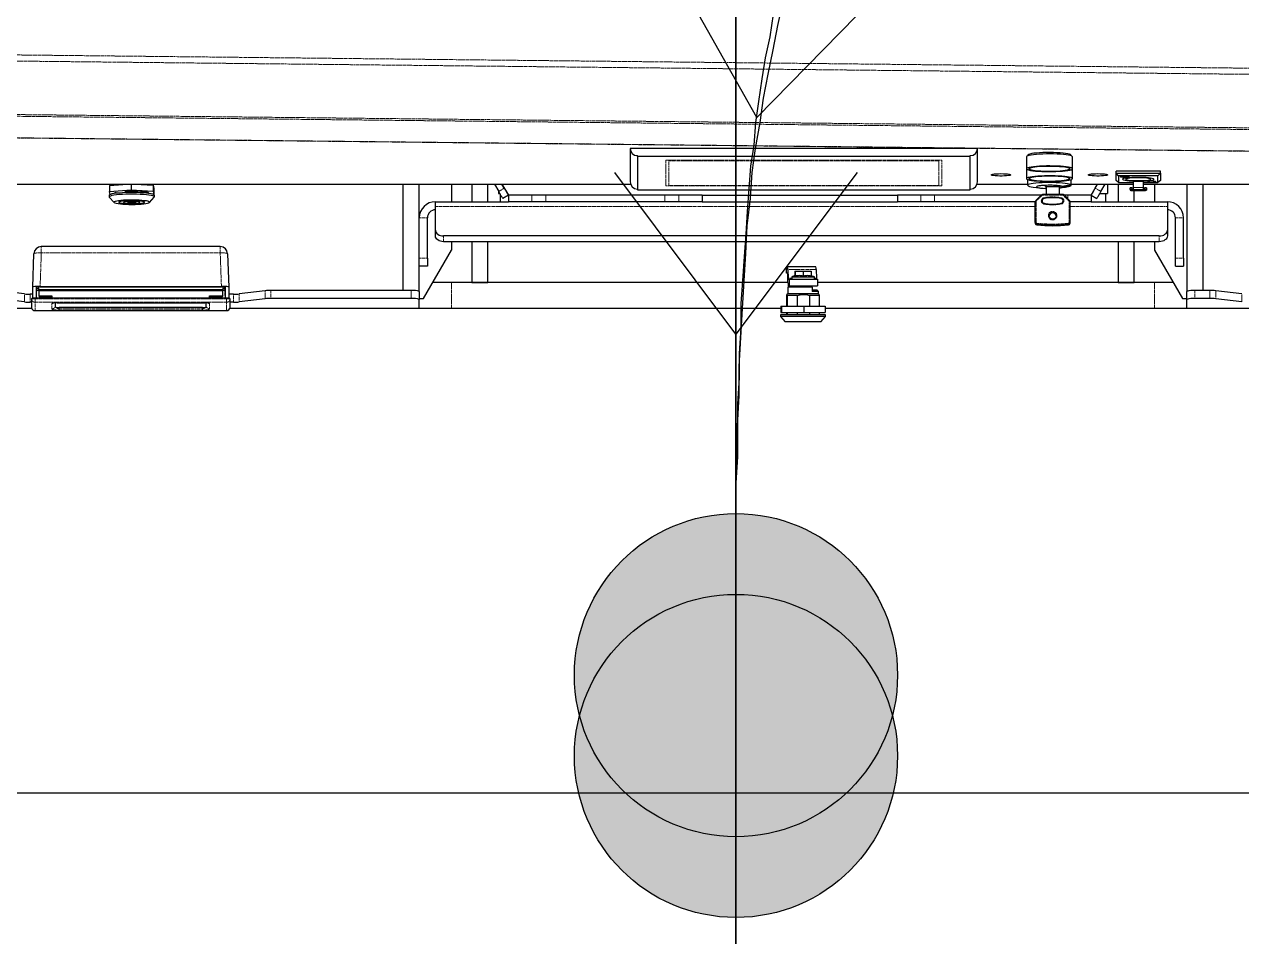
# Model space of a CAD drawing. Header units: millimetres. Extents: x -18594 to 273470, y -238787 to 48452.
# Drawn here: x 178907 to 179660, y -32783 to -32218 of the extents above; entities that cross this region are included whole.
import ezdxf

# ---------------------------------------------------------------- set-up
doc = ezdxf.new("R2010")
doc.units = ezdxf.units.MM
doc.linetypes.add('Xref AGV layout$0$PHANTOM', pattern=[2.5, 1.25, -0.25, 0.25, -0.25, 0.25, -0.25])
doc.layers.add('AM_BOR', color=4, linetype='Continuous', lineweight=25)
for name, color, linetype, true_color in [('Xref AGV layout$0$Ndc8_F_Moderate', 5, 'Continuous', 0x0000ff), ('Xref AGV layout$0$Ndc8_F_TurnRightModerate', 5, 'Continuous', 0x0000ff), ('Xref AGV layout$0$Ndc8_InAdjust_Lane', 1, 'Continuous', 0xff0000), ('Xref AGV layout$0$Ndc8_InFix_HOP', 1, 'Continuous', 0xff0000), ('Xref AGV layout$0$Ndc8_OutFix_HOP', 5, 'Continuous', 0x0000ff), ('Xref AGV layout$0$Ndc8_Point', 7, 'Continuous', 0x000080), ('Xref AGV layout$0$Ndc8_R_Moderate', 1, 'Continuous', 0xff0000), ('Xref AGV layout$0$Ndc8_R_TurnLeftModerate', 1, 'Continuous', 0xff0000)]:
    doc.layers.add(name, color=color, linetype=linetype, true_color=true_color)

# ---------------------------------------------------------------- blocks, each defined once
blk = doc.blocks.new('Xref AGV layout$0$A$C6D3E55E3')
at = {"color": 8, "linetype": 'Xref AGV layout$0$PHANTOM', "lineweight": 18}
for p, q in [((2147.25, 703.78), (3144.55, 693.07)), ((3144.86, 689.27), (2147.25, 699.98)), ((2147.25, 666.88), (3149.97, 656.11)), ((3150.22, 655.04), (2147.25, 665.82)), ((2147.25, 652.5), (3156.35, 641.66)), ((3156.42, 641.55), (2147.25, 652.39)), ((2655.75, 637.43), (2826.75, 637.43)), ((2655.75, 621.58), (2655.75, 637.43)), ((2657.75, 637.18), (2824.75, 637.18)), ((2657.75, 621.83), (2657.75, 637.18)), ((2824.75, 637.18), (2824.75, 621.83)), ((2826.75, 637.43), (2826.75, 621.58)), ((2555.86, 620.16), (2552.4, 618.16)), ((2826.75, 621.58), (2655.75, 621.58)), ((2824.75, 621.83), (2657.75, 621.83)), ((2921.63, 620.16), (2925.1, 618.16)), ((2944.25, 620.43), (2944.25, 619.43)), ((2945, 620.55), (2951.5, 620.55)), ((2945, 619.43), (2951.5, 619.43)), ((2952.25, 619.43), (2952.25, 620.43)), ((2572.8, 615.82), (2572.8, 611.82)), ((2581.46, 615.82), (2581.46, 611.82)), ((2655.27, 615.82), (2655.27, 611.82)), ((2663.93, 615.82), (2663.93, 611.82)), ((2813.56, 615.82), (2813.56, 611.82)), ((2822.22, 615.82), (2822.22, 611.82)), ((2884.98, 611.91), (2884.98, 598.91)), ((2888.54, 615.66), (2885.13, 612.27)), ((2901.57, 615.81), (2888.9, 615.8)), ((2889.94, 613.73), (2889.94, 613.64)), ((2900.53, 613.74), (2900.54, 613.65)), ((2905.34, 612.28), (2901.92, 615.67)), ((2904.7, 615.82), (2904.7, 613.56)), ((2905.48, 598.93), (2905.48, 611.93)), ((2905.99, 611.87), (2905.99, 598.87)), ((2906.01, 611.45), (2905.99, 611.87)), ((2884.49, 608.89), (2513.25, 608.89)), ((2966.25, 608.89), (2906.01, 608.89)), ((2508.25, 601.82), (2503.25, 601.82)), ((2885.39, 597.86), (2885.41, 597.43)), ((2905.11, 597.45), (2905.08, 597.88)), ((2905.99, 598.87), (2906.01, 598.44)), ((2971.25, 601.82), (2976.25, 601.82)), ((2518.25, 590.61), (2518.25, 587.07)), ((2961.25, 587.07), (2961.25, 590.61)), ((2269.28, 584.03), (2269.28, 580.15)), ((2380.02, 580.15), (2380.02, 584.03)), ((2269.28, 580.15), (2268.55, 559.43)), ((2269.28, 580.15), (2380.02, 580.15)), ((2380.75, 559.43), (2380.02, 580.15)), ((2508.25, 576.82), (2503.25, 576.82)), ((2971.25, 576.82), (2976.25, 576.82)), ((2748.84, 569.76), (2731.35, 569.76)), ((2523.25, 545.82), (2523.25, 561.82)), ((2733.75, 564.41), (2731.52, 564.41)), ((2749.01, 564.41), (2747.75, 564.41)), ((2958.25, 545.82), (2958.25, 561.82)), ((2258.78, 549.78), (2258.78, 554.74)), ((2262.32, 554.56), (2262.32, 549.6)), ((2263.17, 551.55), (2263.17, 551.51)), ((2263.17, 546.38), (2263.17, 551.51)), ((2265.45, 552.1), (2265.45, 551.79)), ((2265.45, 551.79), (2265.45, 549.57)), ((2265.45, 551.79), (2383.85, 551.79)), ((2266.41, 556.78), (2266.25, 552.15)), ((2268.56, 552.23), (2268.56, 552.1)), ((2380.74, 552.23), (2380.74, 552.1)), ((2382.88, 556.78), (2383.05, 552.15)), ((2383.85, 552.1), (2383.85, 551.79)), ((2383.85, 551.79), (2383.85, 549.57)), ((2386.12, 551.51), (2386.13, 551.55)), ((2386.12, 551.51), (2386.12, 546.38)), ((2388.18, 549.6), (2388.18, 554.56)), ((2391.71, 554.74), (2391.71, 549.78)), ((2407.78, 551.74), (2407.78, 556.7)), ((2411.32, 556.88), (2411.32, 551.92)), ((2498.25, 551.92), (2498.25, 556.88)), ((2983.25, 556.88), (2983.25, 551.92)), ((2992.63, 551.92), (2992.63, 556.88)), ((2996.17, 556.7), (2996.17, 551.74)), ((3012.24, 549.78), (3012.24, 554.74)), ((2263.3, 545.9), (2157.25, 545.9)), ((2265.45, 549.57), (2383.85, 549.57)), ((2265.45, 544.44), (2265.45, 549.57)), ((2383.85, 544.44), (2265.45, 544.44)), ((2265.45, 544.42), (2265.45, 544.44)), ((2275.81, 545.48), (2275.81, 548.82)), ((2279.59, 549.29), (2369.73, 549.29)), ((2279.59, 549.29), (2279.59, 549.27)), ((2280.32, 546.27), (2280.3, 545.57)), ((2280.3, 544.71), (2280.3, 545.57)), ((2368.99, 545.57), (2280.3, 545.57)), ((2368.99, 544.71), (2280.3, 544.71)), ((2368.97, 546.27), (2368.99, 545.57)), ((2368.99, 544.71), (2368.99, 545.57)), ((2369.73, 549.27), (2369.73, 549.29)), ((2373.48, 548.83), (2373.48, 545.48)), ((2383.85, 549.57), (2383.85, 544.44)), ((2383.85, 544.42), (2383.85, 544.44)), ((2503.25, 545.9), (2386, 545.9)), ((3017.95, 545.9), (2978.25, 545.9))]:
    blk.add_line(p, q, dxfattribs=at)
at = {"color": 7, "linetype": 'Continuous', "lineweight": 25}
for p, q in [((2848.75, 644.83), (2633.75, 644.83)), ((2633.75, 644.83), (2633.75, 624.11)), ((2848.75, 624.11), (2848.75, 644.83)), ((2879.9, 640.62), (2879.9, 640.24)), ((2906.6, 640.24), (2906.6, 640.62)), ((2638.25, 639.86), (2638.25, 640.36)), ((2844.25, 639.86), (2638.25, 639.86)), ((2638.25, 639.86), (2638.25, 619.15)), ((2844.25, 639.86), (2844.25, 640.36)), ((2844.25, 619.15), (2844.25, 639.86)), ((2879, 639.63), (2879, 632.19)), ((2907.5, 632.19), (2907.5, 639.63)), ((2879, 632.19), (2879, 626.09)), ((2879.75, 625.54), (2879.75, 621.98)), ((2880.9, 632.57), (2880.9, 632.19)), ((2880.9, 626.48), (2880.9, 626.09)), ((2905.6, 632.19), (2905.6, 632.57)), ((2905.6, 626.09), (2905.6, 626.48)), ((2906.67, 622.16), (2906.67, 625.51)), ((2906.75, 621.98), (2906.75, 625.54)), ((2907.5, 626.09), (2907.5, 632.19)), ((2961.9, 630.69), (2934.6, 630.69)), ((2934.6, 629.45), (2934.6, 630.69)), ((2936.1, 627.78), (2934.6, 629.45)), ((2934.6, 629.45), (2961.9, 629.45)), ((2934.6, 624.94), (2934.6, 629.45)), ((2960.4, 627.78), (2936.1, 627.78)), ((2936.1, 627.78), (2936.1, 623.63)), ((2940.5, 626.43), (2940.5, 625.71)), ((2956, 625.71), (2956, 626.43)), ((2961.9, 629.45), (2960.4, 627.78)), ((2960.4, 623.63), (2960.4, 627.78)), ((2961.9, 629.45), (2961.9, 630.69)), ((2961.9, 629.45), (2961.9, 624.94)), ((2149.25, 622.71), (2633.98, 622.71)), ((2311.57, 621.88), (2322.69, 622.71)), ((2311.57, 621.88), (2311.57, 618.16)), ((2311.57, 618.16), (2324.89, 619.15)), ((2311.92, 616.29), (2311.57, 618.16)), ((2315.17, 622.71), (2315.17, 622.15)), ((2321.36, 622.61), (2321.36, 622.71)), ((2321.36, 617.4), (2321.36, 618.46)), ((2324.89, 622.71), (2324.89, 619.15)), ((2324.89, 619.15), (2338.57, 618.24)), ((2327.35, 622.71), (2338.57, 621.96)), ((2328.68, 622.71), (2328.68, 622.62)), ((2328.68, 618.48), (2328.68, 617.42)), ((2335.16, 622.19), (2335.16, 622.71)), ((2335.33, 622.71), (2335.33, 622.18)), ((2338.57, 621.96), (2338.57, 618.24)), ((2338.57, 621.96), (2338.92, 620.06)), ((2338.57, 618.24), (2338.92, 616.34)), ((2338.92, 620.06), (2338.92, 616.34)), ((2493.25, 556.88), (2493.25, 622.71)), ((2503.25, 556.27), (2503.25, 622.71)), ((2523.25, 622.71), (2523.25, 611.82)), ((2535.75, 622.71), (2535.75, 611.82)), ((2545.75, 611.82), (2545.75, 622.71)), ((2549.77, 622.71), (2552.4, 618.16)), ((2552.25, 618.42), (2552.25, 616.82)), ((2555.86, 620.16), (2554.39, 622.71)), ((2554.39, 622.71), (2558.37, 615.82)), ((2638.25, 619.15), (2844.25, 619.15)), ((2848.52, 622.71), (2879.75, 622.71)), ((2883.29, 620.87), (2887.35, 620.33)), ((2890.74, 621.14), (2899.74, 621.15)), ((2890.76, 620.84), (2890.74, 621.14)), ((2890.76, 621.14), (2890.76, 620.84)), ((2891.24, 620.84), (2890.76, 620.84)), ((2891.24, 621.14), (2891.24, 616.24)), ((2899.24, 621.15), (2899.24, 616.25)), ((2899.26, 621.15), (2899.26, 616.25)), ((2899.26, 620.35), (2903.2, 620.87)), ((2899.76, 620.84), (2899.26, 620.84)), ((2899.74, 621.15), (2899.76, 620.84)), ((2906.67, 622.16), (2901.12, 621.17)), ((2906.67, 622.16), (2901.12, 621.17)), ((2901.14, 620.83), (2906.69, 621.83)), ((2906.75, 622.71), (2945, 622.71)), ((2919.13, 615.82), (2923.1, 622.71)), ((2921.63, 620.16), (2923.11, 622.71)), ((2925.1, 618.16), (2927.73, 622.71)), ((2929.25, 622.71), (2929.25, 616.82)), ((2936.1, 623.63), (2934.6, 624.94)), ((2935.75, 622.71), (2935.75, 611.82)), ((2936.1, 623.63), (2945, 623.63)), ((2943.25, 619.31), (2943.25, 620.3)), ((2943.25, 619.31), (2943.25, 618.88)), ((2944.25, 620.43), (2945, 620.43)), ((2944.25, 619.43), (2945, 619.43)), ((2944.25, 618.76), (2952.25, 618.76)), ((2944.75, 624.86), (2951.75, 624.86)), ((2945, 624.52), (2951.5, 624.52)), ((2945, 624.52), (2945, 620.55)), ((2945, 620.55), (2945, 619.43)), ((2945.75, 611.82), (2945.75, 618.76)), ((2951.5, 620.55), (2951.5, 624.52)), ((2951.5, 623.63), (2960.4, 623.63)), ((2951.5, 622.71), (3171.19, 622.71)), ((2951.5, 619.43), (2951.5, 620.55)), ((2951.5, 620.43), (2952.25, 620.43)), ((2952.25, 619.43), (2951.5, 619.43)), ((2953.25, 620.3), (2953.25, 619.31)), ((2953.25, 619.31), (2953.25, 618.88)), ((2958.25, 622.71), (2958.25, 611.82)), ((2961.9, 624.94), (2960.4, 623.63)), ((2978.25, 622.71), (2978.25, 556.27)), ((2988.25, 622.71), (2988.25, 556.88)), ((2311.25, 615.76), (2311.25, 614.77)), ((2311.34, 614.58), (2314.32, 611.34)), ((2315.17, 617.67), (2315.17, 616.95)), ((2317.35, 611.65), (2317.35, 611.49)), ((2322.75, 612.04), (2322.75, 611.49)), ((2323.57, 612.45), (2323.57, 612.43)), ((2323.57, 612.43), (2323.64, 612.09)), ((2323.64, 612.45), (2323.64, 612.09)), ((2323.86, 610.89), (2323.86, 611.24)), ((2323.86, 610.89), (2323.92, 610.54)), ((2323.92, 610.54), (2323.92, 611.23)), ((2326.57, 612.44), (2326.57, 612.45)), ((2326.64, 612.1), (2326.57, 612.44)), ((2326.86, 611.26), (2326.86, 610.9)), ((2326.92, 610.55), (2326.86, 610.9)), ((2327.75, 611.49), (2327.75, 612.04)), ((2333.15, 611.49), (2333.15, 611.65)), ((2335.16, 616.97), (2335.16, 617.72)), ((2336.18, 611.34), (2339.16, 614.58)), ((2338.92, 616.34), (2338.51, 616.31)), ((2339.25, 614.77), (2339.25, 615.76)), ((2513.25, 608.89), (2513.25, 611.82)), ((2513.25, 611.82), (2558.37, 611.82)), ((2552.25, 616.82), (2553.17, 616.82)), ((2553.25, 616.69), (2553.25, 611.82)), ((2558.36, 615.83), (2554.9, 613.83)), ((2557.79, 616.82), (2557.79, 616.82)), ((2558.37, 615.82), (2558.37, 611.82)), ((2572.8, 615.82), (2558.37, 615.82)), ((2572.8, 611.82), (2558.37, 611.82)), ((2581.46, 615.82), (2572.8, 615.82)), ((2581.46, 611.82), (2572.8, 611.82)), ((2655.27, 615.82), (2581.46, 615.82)), ((2655.27, 611.82), (2581.46, 611.82)), ((2663.93, 615.82), (2655.27, 615.82)), ((2663.93, 611.82), (2655.27, 611.82)), ((2678.37, 615.82), (2663.93, 615.82)), ((2678.37, 611.82), (2663.93, 611.82)), ((2678.37, 615.82), (2678.37, 611.82)), ((2678.37, 615.82), (2799.13, 615.82)), ((2678.37, 611.82), (2799.13, 611.82)), ((2799.13, 615.82), (2799.13, 611.82)), ((2813.56, 615.82), (2799.13, 615.82)), ((2813.56, 611.82), (2799.13, 611.82)), ((2822.22, 615.82), (2813.56, 615.82)), ((2822.22, 611.82), (2813.56, 611.82)), ((2888.06, 615.82), (2822.22, 615.82)), ((2884.49, 611.82), (2822.22, 611.82)), ((2884.49, 598.85), (2884.49, 611.85)), ((2888.19, 615.95), (2884.78, 612.56)), ((2884.78, 612.56), (2884.78, 612.56)), ((2901.57, 616.25), (2888.9, 616.24)), ((2901.57, 616.25), (2901.57, 616.25)), ((2905.69, 612.58), (2902.28, 615.96)), ((2904.7, 615.82), (2902.42, 615.82)), ((2919.13, 615.82), (2904.7, 615.82)), ((2905.69, 612.58), (2905.69, 612.57)), ((2906.01, 611.5), (2905.98, 611.93)), ((2919.13, 611.82), (2905.99, 611.82)), ((2906.01, 611.45), (2906.01, 611.5)), ((2906.01, 598.44), (2906.01, 611.45)), ((2919.13, 615.83), (2922.6, 613.83)), ((2919.13, 615.82), (2919.13, 611.82)), ((2919.13, 611.82), (2966.25, 611.82)), ((2919.71, 616.82), (2919.71, 616.82)), ((2924.33, 616.82), (2929.25, 616.82)), ((2928.25, 611.82), (2928.25, 616.82)), ((2966.25, 611.82), (2966.25, 608.89)), ((2513.25, 594.14), (2513.25, 608.89)), ((2966.25, 608.89), (2966.25, 594.14)), ((2508.25, 576.82), (2508.25, 601.82)), ((2884.49, 598.79), (2884.51, 598.36)), ((2971.25, 576.82), (2971.25, 601.82)), ((2976.25, 576.82), (2976.25, 601.82)), ((2513.25, 590.61), (2513.25, 594.14)), ((2961.25, 590.61), (2518.25, 590.61)), ((2966.25, 594.14), (2966.25, 590.61)), ((2380.02, 584.03), (2269.28, 584.03)), ((2505.93, 551.82), (2523.25, 581.82)), ((2961.25, 587.07), (2518.25, 587.07)), ((2523.25, 587.07), (2523.25, 581.82)), ((2535.75, 587.07), (2535.75, 561.82)), ((2545.75, 561.82), (2545.75, 587.07)), ((2935.75, 587.07), (2935.75, 561.82)), ((2945.75, 561.82), (2945.75, 587.07)), ((2958.25, 587.07), (2958.25, 581.82)), ((2958.25, 581.82), (2975.57, 551.82)), ((2263.95, 558.87), (2264.68, 579.59)), ((2384.62, 579.59), (2385.35, 558.87)), ((2508.25, 576.82), (2508.25, 571.82)), ((2971.25, 571.82), (2971.25, 576.82)), ((2976.25, 576.82), (2976.25, 571.82)), ((2508.25, 571.82), (2503.25, 571.82)), ((2730.59, 567.52), (2730.59, 571.52)), ((2730.59, 571.52), (2731.22, 571.52)), ((2731.22, 567.52), (2730.59, 567.52)), ((2748.71, 571.52), (2731.22, 571.52)), ((2731.43, 561.58), (2731.26, 566.94)), ((2731.35, 569.76), (2731.52, 564.41)), ((2735.75, 566.05), (2733.75, 565.32)), ((2733.75, 565.32), (2733.75, 563.82)), ((2733.75, 565.32), (2747.75, 565.32)), ((2735.66, 568.82), (2735.66, 565.77)), ((2735.66, 568.82), (2735.84, 568.82)), ((2735.84, 568.82), (2735.84, 565.77)), ((2735.84, 568.82), (2740.93, 568.82)), ((2740.93, 568.82), (2740.93, 565.77)), ((2740.93, 568.82), (2745.84, 568.82)), ((2745.84, 568.82), (2745.84, 565.77)), ((2747.75, 565.32), (2745.84, 566.02)), ((2747.75, 563.82), (2747.75, 565.32)), ((2748.84, 569.76), (2749.01, 564.41)), ((2971.25, 571.82), (2976.25, 571.82)), ((2263.95, 552.15), (2263.95, 558.87)), ((2266.25, 552.15), (2266.25, 558.87)), ((2266.35, 558.95), (2266.32, 558.21)), ((2266.32, 558.21), (2266.32, 558.02)), ((2266.32, 558.21), (2267.75, 558.21)), ((2266.36, 558.02), (2266.32, 556.97)), ((2267.75, 558.02), (2266.32, 558.02)), ((2267.75, 557.19), (2267.75, 559.13)), ((2268.55, 559.43), (2380.75, 559.43)), ((2268.55, 559.15), (2380.75, 559.15)), ((2381.55, 559.13), (2381.55, 557.19)), ((2381.55, 558.21), (2382.98, 558.21)), ((2382.98, 558.02), (2381.55, 558.02)), ((2382.98, 556.97), (2382.94, 558.02)), ((2382.98, 558.21), (2382.95, 558.95)), ((2382.98, 558.02), (2382.98, 558.21)), ((2383.05, 558.87), (2383.05, 552.15)), ((2385.35, 558.87), (2385.35, 552.15)), ((2523.25, 561.82), (2511.7, 561.82)), ((2731.42, 561.82), (2523.25, 561.82)), ((2535.75, 561.82), (2545.75, 561.82)), ((2732, 559.82), (2731.25, 558.82)), ((2731.25, 558.82), (2731.25, 554.82)), ((2746.41, 558.82), (2731.25, 558.82)), ((2731.56, 563.82), (2732.13, 563.82)), ((2731.56, 559.82), (2732.13, 559.82)), ((2732.13, 563.82), (2732.13, 559.82)), ((2732.13, 563.82), (2749.62, 563.82)), ((2732.13, 559.82), (2749.62, 559.82)), ((2745.96, 559.82), (2746.41, 558.82)), ((2746.41, 558.82), (2746.41, 556.32)), ((2749.62, 563.82), (2749.62, 559.82)), ((2958.25, 561.82), (2749.62, 561.82)), ((2935.75, 561.82), (2945.75, 561.82)), ((2969.8, 561.82), (2958.25, 561.82)), ((2258.78, 554.74), (2242.71, 556.7)), ((2258.78, 549.78), (2242.71, 551.74)), ((2263.95, 554.56), (2262.32, 554.56)), ((2263.17, 551.55), (2263.17, 546.42)), ((2383.85, 552.1), (2265.45, 552.1)), ((2266.32, 556.97), (2266.32, 556.78)), ((2266.32, 556.97), (2267.75, 556.97)), ((2267.75, 556.78), (2266.32, 556.78)), ((2381.55, 557.19), (2267.75, 557.19)), ((2267.75, 556.63), (2267.75, 557.19)), ((2381.55, 556.63), (2267.75, 556.63)), ((2267.75, 556.63), (2267.75, 553.56)), ((2267.75, 553.56), (2275.88, 553.56)), ((2267.75, 553.56), (2267.75, 553.28)), ((2267.75, 553.28), (2275.87, 553.28)), ((2268.1, 553.28), (2268.1, 552.44)), ((2274.07, 553.28), (2274.07, 552.63)), ((2275.86, 552.76), (2274.07, 552.63)), ((2274.07, 552.24), (2275.83, 552.12)), ((2275.88, 553.56), (2275.83, 552.1)), ((2373.41, 553.56), (2381.55, 553.56)), ((2373.46, 552.1), (2373.41, 553.56)), ((2373.42, 553.28), (2381.55, 553.28)), ((2373.44, 552.76), (2375.23, 552.63)), ((2373.46, 552.12), (2375.23, 552.24)), ((2375.23, 552.63), (2375.23, 553.28)), ((2381.2, 552.44), (2381.2, 553.28)), ((2381.55, 556.63), (2381.55, 557.19)), ((2381.55, 556.97), (2382.98, 556.97)), ((2382.98, 556.78), (2381.55, 556.78)), ((2381.55, 553.56), (2381.55, 556.63)), ((2381.55, 553.56), (2381.55, 553.28)), ((2382.98, 556.78), (2382.98, 556.97)), ((2388.18, 554.56), (2385.35, 554.56)), ((2386.13, 546.42), (2386.13, 551.55)), ((2407.78, 556.7), (2391.71, 554.74)), ((2407.78, 551.74), (2391.71, 549.78)), ((2498.25, 556.88), (2411.32, 556.88)), ((2498.25, 551.92), (2411.32, 551.92)), ((2503.25, 556.27), (2503.25, 551.31)), ((2503.25, 551.82), (2505.93, 551.82)), ((2503.25, 545.9), (2503.25, 551.31)), ((2730.64, 547.07), (2730.64, 553.82)), ((2731.25, 554.82), (2730.74, 554.38)), ((2737.4, 553.82), (2730.87, 553.82)), ((2730.87, 553.82), (2730.87, 547.07)), ((2741.05, 554.82), (2731.25, 554.82)), ((2737.4, 547.07), (2737.4, 553.82)), ((2750.25, 554.82), (2741.05, 554.82)), ((2750.86, 553.82), (2744.72, 553.82)), ((2744.72, 553.82), (2744.72, 547.07)), ((2746.41, 557.32), (2749.25, 557.32)), ((2750.25, 556.32), (2746.41, 556.32)), ((2750.25, 556.32), (2749.25, 557.32)), ((2750.25, 554.82), (2750.25, 556.32)), ((2750.75, 554.38), (2750.25, 554.82)), ((2750.86, 547.07), (2750.86, 553.82)), ((2975.57, 551.82), (2978.25, 551.82)), ((2978.25, 551.31), (2978.25, 556.27)), ((2978.25, 545.9), (2978.25, 551.31)), ((2992.63, 556.88), (2983.25, 556.88)), ((2992.63, 551.92), (2983.25, 551.92)), ((3012.24, 554.74), (2996.17, 556.7)), ((3012.24, 549.78), (2996.17, 551.74)), ((2263.33, 545.82), (2157.25, 545.82)), ((2263.17, 549.6), (2262.32, 549.6)), ((2263.17, 546.42), (2263.17, 546.38)), ((2265.45, 544.42), (2383.85, 544.42)), ((2277.88, 549.24), (2277.88, 546.77)), ((2279.06, 549.28), (2279.59, 549.28)), ((2279.59, 549.27), (2369.73, 549.27)), ((2368.97, 546.27), (2280.32, 546.27)), ((2369.73, 549.28), (2370.47, 549.27)), ((2371.41, 546.77), (2371.41, 549.24)), ((2503.25, 545.82), (2385.97, 545.82)), ((2386.13, 546.42), (2386.12, 546.38)), ((2388.18, 549.6), (2386.13, 549.6)), ((2503.25, 545.82), (2503.25, 545.9)), ((2523.25, 545.82), (2503.25, 545.82)), ((2727.01, 545.82), (2523.25, 545.82)), ((2727.01, 547.07), (2727.01, 543.32)), ((2727.01, 547.07), (2727.5, 547.07)), ((2727.01, 543.32), (2727.5, 543.32)), ((2727.5, 547.07), (2727.5, 543.32)), ((2727.5, 547.07), (2741.24, 547.07)), ((2727.5, 543.32), (2741.24, 543.32)), ((2730.64, 541.82), (2730.64, 543.32)), ((2730.87, 543.32), (2730.87, 541.82)), ((2737.4, 541.82), (2737.4, 543.32)), ((2741.24, 547.07), (2741.24, 543.32)), ((2741.24, 547.07), (2754.49, 547.07)), ((2741.24, 543.32), (2754.49, 543.32)), ((2744.72, 543.32), (2744.72, 541.82)), ((2750.86, 541.82), (2750.86, 543.32)), ((2754.49, 547.07), (2754.49, 543.32)), ((2958.25, 545.82), (2754.49, 545.82)), ((2978.25, 545.82), (2958.25, 545.82)), ((2978.25, 545.82), (2978.25, 545.9)), ((3017.98, 545.82), (2978.25, 545.82)), ((2726.75, 541.82), (2726.75, 540.82)), ((2741.19, 541.82), (2726.75, 541.82)), ((2726.75, 540.82), (2729.75, 537.52)), ((2741.19, 540.82), (2726.75, 540.82)), ((2741.09, 537.52), (2729.75, 537.52)), ((2751.75, 537.52), (2741.09, 537.52)), ((2754.75, 541.82), (2741.19, 541.82)), ((2754.75, 540.82), (2741.19, 540.82)), ((2751.75, 537.52), (2754.75, 540.82)), ((2754.75, 540.82), (2754.75, 541.82))]:
    blk.add_line(p, q, dxfattribs=at)
at = {"color": 7, "linetype": 'Continuous', "lineweight": 25, "flags": 128}
for points in [[(2893.6, 641.37), (2891.37, 641.35), (2889.18, 641.29), (2887.09, 641.2), (2885.16, 641.06), (2883.42, 640.89), (2881.93, 640.69), (2880.72, 640.46), (2879.81, 640.21), (2879.23, 639.94), (2879, 639.67), (2879, 639.63)], [(2893.58, 642.25), (2891.38, 642.23), (2889.23, 642.17), (2887.19, 642.07), (2885.31, 641.93), (2883.65, 641.75), (2882.26, 641.55), (2881.16, 641.31), (2880.39, 641.06), (2879.98, 640.8), (2879.9, 640.62)], [(2906.6, 640.62), (2906.58, 640.72), (2906.27, 640.98), (2905.6, 641.24), (2904.6, 641.48), (2903.29, 641.69), (2901.71, 641.88), (2899.89, 642.03), (2897.89, 642.15), (2895.77, 642.22), (2893.58, 642.25)], [(2907.5, 639.63), (2907.37, 639.86), (2906.91, 640.13), (2906.1, 640.38), (2904.98, 640.62), (2903.57, 640.83), (2901.91, 641.01), (2900.03, 641.16), (2897.99, 641.27), (2895.82, 641.34), (2893.6, 641.37)], [(2893.6, 633.92), (2891.37, 633.91), (2889.18, 633.85), (2887.09, 633.75), (2885.16, 633.62), (2883.42, 633.44), (2881.93, 633.24), (2880.72, 633.01), (2879.81, 632.76), (2879.23, 632.5), (2879, 632.23), (2879.12, 631.96), (2879.59, 631.69), (2880.4, 631.44), (2881.52, 631.2), (2882.93, 630.99), (2884.59, 630.81), (2886.47, 630.66), (2888.51, 630.55), (2890.67, 630.48), (2892.9, 630.45), (2895.13, 630.46), (2897.32, 630.52), (2899.4, 630.62), (2901.34, 630.76), (2903.07, 630.93), (2904.57, 631.13), (2905.78, 631.36), (2906.69, 631.61), (2907.26, 631.87), (2907.49, 632.14), (2907.37, 632.42), (2906.91, 632.68), (2906.1, 632.94), (2904.98, 633.17), (2903.57, 633.38), (2901.91, 633.57), (2900.03, 633.71), (2897.99, 633.82), (2895.82, 633.89), (2893.6, 633.92)], [(2893.56, 633.74), (2891.4, 633.72), (2889.3, 633.66), (2887.31, 633.56), (2885.49, 633.42), (2883.89, 633.24), (2882.56, 633.03), (2881.54, 632.8), (2880.85, 632.55), (2880.53, 632.29), (2880.57, 632.03), (2880.97, 631.77), (2881.72, 631.52), (2882.81, 631.29), (2884.2, 631.09), (2885.85, 630.92), (2887.71, 630.79), (2889.73, 630.69), (2891.85, 630.64), (2894.01, 630.63), (2896.15, 630.67), (2898.21, 630.75), (2900.12, 630.88), (2901.84, 631.04), (2903.31, 631.23), (2904.49, 631.45), (2905.34, 631.69), (2905.85, 631.95), (2906, 632.21), (2905.77, 632.48), (2905.19, 632.73), (2904.27, 632.97), (2903.02, 633.18), (2901.5, 633.37), (2899.74, 633.52), (2897.79, 633.64), (2895.71, 633.71), (2893.56, 633.74)], [(2893.55, 633.69), (2891.46, 633.68), (2889.42, 633.62), (2887.49, 633.52), (2885.73, 633.38), (2884.18, 633.21), (2882.9, 633.01), (2881.91, 632.78), (2881.24, 632.54), (2880.93, 632.29), (2880.96, 632.03), (2881.35, 631.78), (2882.09, 631.54), (2883.14, 631.32), (2884.48, 631.13), (2886.08, 630.96), (2887.88, 630.83), (2889.84, 630.74), (2891.9, 630.69), (2893.99, 630.68), (2896.06, 630.72), (2898.06, 630.8), (2899.91, 630.92), (2901.57, 631.07), (2902.99, 631.26), (2904.13, 631.48), (2904.96, 631.71), (2905.46, 631.96), (2905.6, 632.21), (2905.38, 632.47), (2904.82, 632.71), (2903.92, 632.94), (2902.72, 633.15), (2901.24, 633.33), (2899.54, 633.48), (2897.65, 633.59), (2895.64, 633.66), (2893.55, 633.69)], [(2863.25, 629.17), (2864.74, 629.14), (2866.14, 629.08), (2867.36, 628.97), (2868.31, 628.83), (2868.95, 628.66), (2869.24, 628.48), (2869.14, 628.3), (2868.68, 628.12), (2867.87, 627.97), (2866.77, 627.84), (2865.46, 627.76), (2864, 627.71), (2862.5, 627.71), (2861.04, 627.76), (2859.72, 627.84), (2858.63, 627.97), (2857.82, 628.12), (2857.35, 628.3), (2857.26, 628.48), (2857.54, 628.66), (2858.18, 628.83), (2859.14, 628.97), (2860.36, 629.08), (2861.76, 629.14), (2863.25, 629.17)], [(2892.41, 627.83), (2890.19, 627.79), (2888.05, 627.71), (2886.04, 627.59), (2884.21, 627.43), (2882.6, 627.25), (2881.25, 627.03), (2880.19, 626.79), (2879.46, 626.53), (2879.07, 626.26), (2879.02, 625.99), (2879.33, 625.72), (2879.98, 625.46), (2880.95, 625.21), (2882.23, 624.99), (2883.78, 624.79), (2885.57, 624.63), (2887.54, 624.5), (2889.65, 624.41), (2891.85, 624.36), (2894.09, 624.36), (2896.3, 624.4), (2898.44, 624.48), (2900.46, 624.59), (2902.29, 624.75), (2903.9, 624.94), (2905.25, 625.16), (2906.3, 625.4), (2907.04, 625.65), (2907.43, 625.92), (2907.47, 626.19), (2907.17, 626.46), (2906.52, 626.73), (2905.54, 626.97), (2904.26, 627.19), (2902.71, 627.39), (2900.93, 627.56), (2898.96, 627.68), (2896.84, 627.77), (2894.64, 627.82), (2892.41, 627.83)], [(2892.5, 627.64), (2890.36, 627.61), (2888.3, 627.52), (2886.38, 627.4), (2884.67, 627.24), (2883.2, 627.05), (2882.02, 626.83), (2881.16, 626.59), (2880.65, 626.33), (2880.5, 626.07), (2880.72, 625.8), (2881.3, 625.55), (2882.22, 625.31), (2883.46, 625.1), (2884.98, 624.91), (2886.74, 624.76), (2888.69, 624.64), (2890.77, 624.57), (2892.92, 624.54), (2895.08, 624.55), (2897.18, 624.61), (2899.18, 624.72), (2901, 624.86), (2902.6, 625.04), (2903.93, 625.24), (2904.95, 625.48), (2905.64, 625.73), (2905.97, 625.99), (2905.93, 626.25), (2905.53, 626.51), (2904.78, 626.76), (2903.69, 626.98), (2902.31, 627.19), (2900.66, 627.36), (2898.8, 627.49), (2896.78, 627.59), (2894.66, 627.64), (2892.5, 627.64)], [(2892.52, 627.59), (2890.45, 627.56), (2888.45, 627.48), (2886.6, 627.36), (2884.94, 627.21), (2883.51, 627.02), (2882.37, 626.8), (2881.54, 626.57), (2881.04, 626.32), (2880.9, 626.07), (2881.11, 625.81), (2881.67, 625.57), (2882.57, 625.34), (2883.77, 625.13), (2885.24, 624.95), (2886.95, 624.8), (2888.83, 624.69), (2890.85, 624.62), (2892.93, 624.59), (2895.02, 624.6), (2897.06, 624.66), (2898.99, 624.76), (2900.76, 624.9), (2902.3, 625.07), (2903.59, 625.27), (2904.58, 625.5), (2905.25, 625.74), (2905.57, 625.99), (2905.53, 626.24), (2905.15, 626.5), (2904.42, 626.74), (2903.36, 626.96), (2902.02, 627.15), (2900.43, 627.32), (2898.62, 627.45), (2896.67, 627.54), (2894.61, 627.59), (2892.52, 627.59)], [(2923.25, 629.17), (2924.74, 629.14), (2926.14, 629.08), (2927.36, 628.97), (2928.31, 628.83), (2928.95, 628.66), (2929.24, 628.48), (2929.14, 628.3), (2928.68, 628.12), (2927.87, 627.97), (2926.77, 627.84), (2925.46, 627.76), (2924, 627.71), (2922.5, 627.71), (2921.04, 627.76), (2919.72, 627.84), (2918.63, 627.97), (2917.82, 628.12), (2917.35, 628.3), (2917.26, 628.48), (2917.54, 628.66), (2918.18, 628.83), (2919.14, 628.97), (2920.36, 629.08), (2921.76, 629.14), (2923.25, 629.17)], [(2937.1, 627.32), (2937.28, 627.2), (2937.82, 627.1), (2938.62, 627.02), (2939.59, 626.99), (2940.6, 627), (2941.51, 627.05), (2942.19, 627.14), (2942.55, 627.26), (2942.55, 627.38), (2942.19, 627.5), (2941.51, 627.59), (2940.6, 627.64), (2939.59, 627.65), (2938.62, 627.62), (2937.82, 627.55), (2937.28, 627.44), (2937.1, 627.32)], [(2938.5, 625.71), (2938.67, 625.48), (2939.2, 625.26), (2940.05, 625.06), (2941.19, 624.89), (2942.59, 624.74), (2944.2, 624.63), (2945.95, 624.55), (2947.78, 624.52), (2949.64, 624.53), (2951.44, 624.58), (2953.12, 624.68), (2954.63, 624.81), (2955.91, 624.97), (2956.91, 625.16), (2957.6, 625.37), (2957.95, 625.59), (2957.95, 625.82), (2957.6, 626.04), (2956.91, 626.25), (2955.91, 626.44), (2954.63, 626.6), (2953.12, 626.74), (2951.44, 626.83), (2949.64, 626.88), (2947.78, 626.89), (2945.95, 626.86), (2944.2, 626.79), (2942.59, 626.67), (2941.19, 626.53), (2940.05, 626.35), (2939.2, 626.15), (2938.67, 625.93), (2938.5, 625.71)], [(2951.75, 624.86), (2953.14, 624.97), (2954.3, 625.12), (2955.19, 625.29), (2955.76, 625.48), (2955.99, 625.68), (2955.87, 625.88), (2955.4, 626.07), (2954.61, 626.25), (2953.52, 626.4), (2952.2, 626.52), (2950.69, 626.6), (2949.08, 626.65), (2947.42, 626.65), (2945.8, 626.6), (2944.3, 626.52), (2942.97, 626.4), (2941.89, 626.25), (2941.09, 626.07), (2940.62, 625.88), (2940.5, 625.68), (2940.73, 625.48), (2941.31, 625.29), (2942.2, 625.12), (2943.36, 624.97), (2944.75, 624.86)], [(2321.82, 618.46), (2323.09, 618.5), (2325.01, 618.53)], [(2325.01, 618.53), (2326.94, 618.51), (2328.82, 618.45), (2330.57, 618.35), (2332.14, 618.22), (2333.48, 618.04), (2334.54, 617.85), (2335.28, 617.63), (2335.68, 617.4), (2335.72, 617.16), (2335.42, 616.93)], [(2554.9, 613.83), (2554.85, 613.91), (2554.71, 614.16), (2554.48, 614.56), (2554.17, 615.1), (2553.79, 615.75), (2553.35, 616.5), (2552.89, 617.31), (2552.4, 618.16)], [(2555.86, 620.16), (2556.35, 619.31), (2556.82, 618.5), (2557.25, 617.75), (2557.63, 617.1), (2557.94, 616.56), (2558.17, 616.16), (2558.31, 615.91), (2558.36, 615.83)], [(2906.67, 622.16), (2906.25, 622.43), (2905.48, 622.68), (2904.37, 622.92), (2902.97, 623.13), (2901.31, 623.3), (2899.43, 623.45), (2897.39, 623.55), (2895.23, 623.61), (2893.02, 623.63), (2890.81, 623.6), (2888.67, 623.53), (2886.66, 623.42), (2884.82, 623.27), (2883.21, 623.08), (2881.87, 622.87), (2880.83, 622.63), (2880.13, 622.37), (2879.79, 622.11), (2879.8, 621.84), (2880.18, 621.57), (2880.91, 621.32), (2881.97, 621.08), (2883.29, 620.87)], [(2901.12, 621.17), (2900.64, 621.36), (2899.83, 621.55), (2898.73, 621.7), (2897.38, 621.83), (2895.85, 621.91), (2894.19, 621.96), (2892.5, 621.96), (2890.84, 621.92), (2889.29, 621.84), (2887.92, 621.72), (2886.78, 621.57), (2885.93, 621.39), (2885.42, 621.19), (2885.25, 620.98), (2885.44, 620.78), (2885.98, 620.58), (2886.85, 620.41), (2888, 620.26), (2889.39, 620.14), (2890.95, 620.06), (2891.24, 620.05)], [(2893.19, 621.97), (2891.47, 621.94), (2889.84, 621.87), (2888.36, 621.76), (2887.11, 621.62), (2886.15, 621.44), (2885.52, 621.25), (2885.26, 621.04), (2885.36, 620.83), (2885.84, 620.62), (2886.66, 620.44), (2887.79, 620.28), (2889.17, 620.15), (2890.75, 620.07), (2891.24, 620.05)], [(2899.26, 620.35), (2899.9, 620.45), (2900.7, 620.64), (2901.15, 620.84), (2901.23, 621.05), (2900.94, 621.26), (2900.29, 621.45), (2899.31, 621.63), (2898.04, 621.77), (2896.56, 621.88), (2894.91, 621.95), (2893.19, 621.97)], [(2901.14, 620.83), (2901.19, 620.87), (2901.22, 620.91), (2901.24, 620.96), (2901.25, 621), (2901.24, 621.04), (2901.21, 621.08), (2901.17, 621.12), (2901.12, 621.17)], [(2919.13, 615.83), (2919.18, 615.91), (2919.32, 616.16), (2919.56, 616.56), (2919.87, 617.1), (2920.25, 617.75), (2920.68, 618.5), (2921.15, 619.31), (2921.63, 620.16)], [(2925.1, 618.16), (2924.61, 617.31), (2924.14, 616.5), (2923.71, 615.75), (2923.33, 615.1), (2923.02, 614.56), (2922.79, 614.16), (2922.65, 613.91), (2922.6, 613.83)], [(2953.9, 624.09), (2954.08, 623.97), (2954.62, 623.87), (2955.42, 623.79), (2956.39, 623.76), (2957.4, 623.77), (2958.31, 623.82), (2958.99, 623.91), (2959.35, 624.03), (2959.35, 624.15), (2958.99, 624.27), (2958.31, 624.36), (2957.4, 624.41), (2956.39, 624.43), (2955.42, 624.39), (2954.62, 624.32), (2954.08, 624.21), (2953.9, 624.09)], [(2339.25, 615.76), (2339.22, 615.87), (2338.9, 616.14), (2338.22, 616.4), (2337.21, 616.65), (2335.89, 616.87), (2334.29, 617.06), (2332.46, 617.22), (2330.44, 617.35), (2328.29, 617.43), (2326.06, 617.46), (2323.81, 617.46), (2321.59, 617.41), (2319.47, 617.32), (2317.5, 617.18), (2315.73, 617.01), (2314.21, 616.81), (2312.97, 616.58), (2312.05, 616.33), (2311.47, 616.06), (2311.25, 615.79), (2311.25, 615.76)], [(2339.16, 614.58), (2339.18, 614.6), (2339.22, 614.88), (2338.9, 615.15), (2338.22, 615.41), (2337.21, 615.66), (2335.89, 615.88), (2334.29, 616.07), (2332.46, 616.23), (2330.44, 616.35), (2328.29, 616.43), (2326.06, 616.47), (2323.81, 616.47), (2321.59, 616.42), (2319.47, 616.32), (2317.5, 616.19), (2315.73, 616.02), (2314.21, 615.82), (2312.97, 615.59), (2312.05, 615.34), (2311.47, 615.07), (2311.25, 614.8), (2311.34, 614.58)], [(2325.5, 610.15), (2327.46, 610.18), (2329.35, 610.25), (2331.1, 610.36), (2332.67, 610.5), (2334, 610.68), (2335.05, 610.89), (2335.78, 611.11), (2336.18, 611.34), (2336.22, 611.58), (2335.91, 611.82), (2335.26, 612.05), (2334.29, 612.26), (2333.02, 612.44), (2331.51, 612.6), (2329.8, 612.71), (2327.93, 612.79), (2325.99, 612.83), (2324.01, 612.83), (2322.08, 612.78), (2320.25, 612.69), (2318.58, 612.56), (2317.13, 612.4), (2315.93, 612.21), (2315.04, 611.99), (2314.47, 611.76), (2314.25, 611.52), (2314.38, 611.28), (2314.87, 611.05), (2315.68, 610.83), (2316.81, 610.63), (2318.2, 610.46), (2319.82, 610.33), (2321.62, 610.23), (2323.53, 610.17), (2325.5, 610.15)], [(2315.07, 616.93), (2314.82, 617.1), (2314.77, 617.34), (2315.09, 617.57), (2315.17, 617.61)], [(2325.43, 610.52), (2327.14, 610.55), (2328.77, 610.62), (2330.23, 610.73), (2331.46, 610.88), (2332.4, 611.06), (2333, 611.25), (2333.24, 611.46), (2333.11, 611.67), (2332.61, 611.87), (2331.77, 612.06), (2330.62, 612.22), (2329.22, 612.34), (2327.63, 612.42), (2325.93, 612.46), (2324.2, 612.46), (2322.52, 612.41), (2320.97, 612.32), (2319.62, 612.19), (2318.53, 612.02), (2317.75, 611.83), (2317.33, 611.63), (2317.27, 611.42), (2317.59, 611.21), (2318.27, 611.02), (2319.27, 610.85), (2320.55, 610.7), (2322.05, 610.6), (2323.71, 610.54), (2325.43, 610.52)], [(2323.57, 612.43), (2321.98, 612.37), (2320.54, 612.27), (2319.31, 612.13), (2318.35, 611.96), (2317.69, 611.77), (2317.38, 611.57), (2317.41, 611.37), (2317.8, 611.17), (2318.53, 610.99), (2319.55, 610.83), (2320.83, 610.69), (2322.31, 610.6), (2323.92, 610.54)], [(2323.64, 612.09), (2322.33, 612.01), (2321.26, 611.89), (2320.51, 611.74), (2320.13, 611.57), (2320.17, 611.39), (2320.61, 611.22), (2321.41, 611.07), (2322.53, 610.96), (2323.86, 610.89)], [(2327.75, 611.5), (2327.54, 611.62), (2326.98, 611.71), (2326.15, 611.78), (2325.19, 611.8), (2324.24, 611.77), (2323.44, 611.7), (2322.92, 611.6), (2322.75, 611.49), (2322.96, 611.37), (2323.52, 611.27), (2324.34, 611.21), (2325.3, 611.19), (2326.26, 611.21), (2327.06, 611.28), (2327.58, 611.38), (2327.75, 611.5)], [(2326.92, 610.55), (2328.51, 610.62), (2329.95, 610.72), (2331.19, 610.86), (2332.15, 611.03), (2332.81, 611.21), (2333.12, 611.41), (2333.08, 611.62), (2332.69, 611.82), (2331.97, 612), (2330.94, 612.16), (2329.66, 612.29), (2328.18, 612.39), (2326.57, 612.44)], [(2326.86, 610.9), (2328.16, 610.98), (2329.23, 611.1), (2329.99, 611.25), (2330.36, 611.42), (2330.33, 611.6), (2329.89, 611.77), (2329.08, 611.91), (2327.97, 612.03), (2326.64, 612.1)], [(2513.25, 594.14), (2513.34, 593.45), (2513.63, 592.79), (2514.09, 592.18), (2514.71, 591.64), (2515.47, 591.2), (2516.33, 590.88), (2517.27, 590.68), (2518.25, 590.61)], [(2518.25, 587.07), (2517.27, 587.14), (2516.33, 587.34), (2515.47, 587.67), (2514.71, 588.11), (2514.09, 588.64), (2513.63, 589.26), (2513.34, 589.92), (2513.25, 590.61)], [(2961.25, 590.61), (2962.22, 590.68), (2963.16, 590.88), (2964.03, 591.2), (2964.78, 591.64), (2965.41, 592.18), (2965.87, 592.79), (2966.15, 593.45), (2966.25, 594.14)], [(2966.25, 590.61), (2966.15, 589.92), (2965.87, 589.26), (2965.41, 588.64), (2964.78, 588.11), (2964.03, 587.67), (2963.16, 587.34), (2962.22, 587.14), (2961.25, 587.07)], [(2274.07, 552.63), (2273.36, 552.73), (2272.39, 552.8), (2271.3, 552.83), (2270.2, 552.8), (2269.24, 552.73), (2268.53, 552.63), (2268.15, 552.5), (2268.15, 552.37), (2268.53, 552.24), (2269.24, 552.14), (2269.74, 552.1)], [(2271.3, 552.26), (2270.76, 552.28), (2270.31, 552.31), (2270, 552.37), (2269.9, 552.44), (2270, 552.5), (2270.31, 552.56), (2270.76, 552.59), (2271.3, 552.61), (2271.83, 552.59), (2272.29, 552.56), (2272.59, 552.5), (2272.7, 552.44), (2272.59, 552.37), (2272.29, 552.31), (2271.83, 552.28), (2271.3, 552.26)], [(2272.86, 552.1), (2273.36, 552.14), (2274.07, 552.24)], [(2379.56, 552.1), (2380.06, 552.14), (2380.77, 552.24), (2381.15, 552.37), (2381.15, 552.5), (2380.77, 552.63), (2380.06, 552.73), (2379.09, 552.8), (2378, 552.83), (2376.9, 552.8), (2375.94, 552.73), (2375.23, 552.63), (2375.23, 552.63)], [(2375.23, 552.24), (2375.94, 552.14), (2376.44, 552.1)], [(2378, 552.26), (2377.46, 552.28), (2377.01, 552.31), (2376.7, 552.37), (2376.6, 552.44), (2376.7, 552.5), (2377.01, 552.56), (2377.46, 552.59), (2378, 552.61), (2378.53, 552.59), (2378.99, 552.56), (2379.29, 552.5), (2379.4, 552.44), (2379.29, 552.37), (2378.99, 552.31), (2378.53, 552.28), (2378, 552.26)], [(2386.13, 551.55), (2386.12, 551.57), (2386.12, 551.6)]]:
    blk.add_lwpolyline(points, dxfattribs=at)
at = {"color": 8, "linetype": 'Xref AGV layout$0$PHANTOM', "lineweight": 18, "flags": 128}
for points in [[(2889.94, 610.81), (2889.94, 610.81), (2889.93, 610.8), (2889.92, 610.76), (2889.91, 610.71), (2889.89, 610.64), (2889.87, 610.57), (2889.86, 610.48), (2889.84, 610.38)], [(2900.63, 610.39), (2900.61, 610.49), (2900.59, 610.58), (2900.57, 610.65), (2900.56, 610.72), (2900.55, 610.77), (2900.54, 610.81), (2900.53, 610.82), (2900.53, 610.82)], [(2264.68, 579.59), (2264.77, 579.72), (2265.03, 579.85), (2265.46, 579.96), (2266.03, 580.05), (2266.72, 580.11), (2267.52, 580.15), (2268.38, 580.16), (2269.28, 580.15)], [(2380.02, 580.15), (2380.92, 580.16), (2381.78, 580.15), (2382.57, 580.11), (2383.27, 580.05), (2383.84, 579.96), (2384.26, 579.85), (2384.53, 579.72), (2384.62, 579.59)]]:
    blk.add_lwpolyline(points, dxfattribs=at)
at = {"color": 8, "linetype": 'Xref AGV layout$0$PHANTOM', "lineweight": 18}
blk.add_circle((2895.23, 603.19), 2.64, dxfattribs=at)
at = {"color": 7, "linetype": 'Continuous', "lineweight": 25}
blk.add_circle((2895.24, 603.13), 2.14, dxfattribs=at)
for centre, radius, start, end in [((2638.23, 644.84), 4.48, 180.21559, 270.21328), ((2844.26, 644.84), 4.48, 269.7871, 359.78441), ((2638.23, 624.13), 4.48, 180.21499, 270.21387), ((2844.26, 624.13), 4.48, 269.78651, 359.78501), ((2898.73, 626.23), 5.91, 274.05289, 294.02686), ((2903.02, 628.37), 7.5, 271.39711, 299.27661), ((2906.51, 621.99), 0.24, 318.9744, 47.70297), ((2944, 618.28), 2.16, 83.44487, 110.45448), ((2944, 617.29), 2.16, 83.44811, 110.45124), ((2944, 620.91), 2.16, 249.54552, 276.55513), ((2952.49, 618.28), 2.16, 69.54552, 96.55513), ((2952.49, 617.29), 2.16, 69.54876, 96.55189), ((2952.49, 620.91), 2.16, 263.44487, 290.45448), ((2513.25, 601.82), 10, 90, 180), ((2885.48, 611.85), 0.99, 134.76412, 179.94574), ((2888.9, 615.23), 1, 90.02581, 134.76118), ((2890.22, 612.27), 1.49, 101.0651, 258.9349), ((2895.26, 587.31), 26.95, 78.71338, 101.38591), ((2895.21, 637.24), 26.95, 258.71338, 281.38591), ((2900.25, 612.28), 1.49, 281.0651, 78.9349), ((2901.57, 615.25), 1, 45.29702, 90.08951), ((2905, 611.87), 0.988, 0.04284, 45.27844), ((2966.25, 601.82), 10, 0, 90), ((2513.25, 601.82), 5, 90, 180), ((2895.25, 602.7), 2.14, 89.85159, 177.34246), ((2895.27, 602.71), 2.14, 9.29021, 90.24991), ((2966.25, 601.82), 5, 0, 90), ((2885.48, 598.85), 0.994, 180.18008, 264.64056), ((2885.51, 598.42), 0.995, 183.50019, 264.63685), ((2895.15, 698.13), 100.74, 264.43949, 275.65968), ((2895.17, 697.7), 100.74, 264.43951, 275.65967), ((2904.99, 598.87), 0.997, 275.47106, 359.79783), ((2905.01, 598.44), 0.996, 275.46515, 359.80374), ((2269.28, 579.43), 4.6, 90, 177.97632), ((2380.02, 579.43), 4.6, 2.02368, 90), ((2722.94, 570.01), 8.41, 358.30845, 10.33053), ((2728.46, 567.02), 2.8, 358.30385, 10.33126), ((2740.43, 570.01), 8.41, 358.31052, 10.33232), ((2739.84, 561.33), 8.41, 178.30795, 190.33132), ((2734.32, 564.32), 2.8, 178.30502, 190.33009), ((2751.81, 564.32), 2.8, 178.30484, 190.34187), ((2262.11, 585.45), 30.89, 263.82563, 270.39525), ((2263.47, 551.55), 0.299, 89.77345, 179.80236), ((2388.39, 585.45), 30.89, 269.60479, 276.17431), ((2411.11, 525.97), 30.91, 89.60657, 96.17253), ((2411.11, 521.03), 30.89, 89.60469, 96.17441), ((2499.48, 546.16), 10.78, 69.54651, 96.557), ((2499.48, 541.2), 10.78, 69.54651, 96.557), ((2982.02, 546.16), 10.78, 83.44314, 110.45319), ((2982.02, 541.2), 10.78, 83.44314, 110.45319), ((2992.84, 525.97), 30.91, 83.82757, 90.39337), ((2992.84, 521.02), 30.89, 83.82569, 90.39525), ((2262.11, 580.49), 30.89, 263.82563, 270.39525), ((2265.45, 546.72), 2.3, 188.73329, 270), ((2383.85, 546.72), 2.3, 270, 351.2467), ((2388.39, 580.49), 30.89, 269.60479, 276.17431)]:
    blk.add_arc(centre, radius, start, end, dxfattribs=at)
at = {"color": 8, "linetype": 'Xref AGV layout$0$PHANTOM', "lineweight": 18}
for centre, radius, start, end in [((2884.86, 610.87), 1.05, 83.30762, 110.79169), ((2884.13, 611.43), 1.3, 39.78044, 60.00629), ((2885.48, 611.91), 0.495, 134.75006, 179.95633), ((2887.54, 614.82), 1.3, 39.81657, 59.97981), ((2890.22, 612.33), 1.98, 101.06569, 258.93431), ((2888.9, 615.3), 0.502, 90.02819, 134.7622), ((2902.46, 615.92), 13.57, 178.66074, 180.51477), ((2895.26, 587.37), 27.45, 78.71324, 101.38613), ((2879.32, 612.02), 10.76, 9.13305, 12.09873), ((2895.21, 637.3), 27.45, 258.71213, 281.38724), ((2906.38, 613), 5.89, 167.40188, 172.8107), ((2900.25, 612.34), 1.98, 281.06719, 78.93281), ((2914.84, 615.94), 13.27, 178.64781, 180.54325), ((2901.57, 615.31), 0.501, 45.28317, 90.0917), ((2902.84, 614.92), 1.19, 118.39552, 140.77789), ((2906.26, 611.53), 1.19, 118.43354, 140.7493), ((2904.99, 611.93), 0.494, 0.02745, 45.27725), ((2905.61, 610.83), 1.11, 69.89773, 96.40175), ((2884.86, 597.86), 1.05, 83.2834, 110.80236), ((2885.48, 598.91), 0.497, 180.18511, 264.6393), ((2895.01, 597.35), 9.64, 173.6347, 176.94398), ((2895.15, 698.19), 100.24, 264.43997, 275.65936), ((2904.98, 598.93), 0.498, 275.46713, 359.80554), ((2868.58, 594.68), 36.64, 5.00235, 5.87367), ((2905.61, 597.83), 1.1, 69.88089, 96.41859), ((2265.44, 551.86), 2.29, 188.87918, 270.17126), ((2383.86, 551.86), 2.29, 269.82846, 351.1211), ((2265.44, 546.73), 2.29, 188.87918, 270.17126), ((2275.81, 551.14), 2.31, 269.99079, 299.51492), ((2275.82, 547.78), 2.3, 269.90171, 333.94188), ((2373.48, 547.78), 2.3, 206.05812, 270.09829), ((2373.48, 551.14), 2.31, 240.52794, 270.01816), ((2383.86, 546.73), 2.29, 269.82846, 351.1211)]:
    blk.add_arc(centre, radius, start, end, dxfattribs=at)
at = {"color": 7, "linetype": 'Continuous', "lineweight": 25}
for centre, major_axis, ratio, start_param, end_param in [((2268.55, 558.87), (4.6, 0), 0.121869, 1.572033, 3.141611), ((2268.55, 558.87), (2.3, 0), 0.121869, 1.572033, 3.141611), ((2380.75, 558.87), (4.6, 0), 0.121869, 6.283167, 7.852745), ((2380.75, 558.87), (2.3, 0), 0.121869, 6.283167, 7.852745), ((2268.55, 552.16), (4.6, 0), 0.121869, 3.141574, 3.382732), ((2268.55, 552.16), (2.3, 0), 0.121869, 3.141574, 3.356358), ((2380.75, 552.16), (2.3, 0), 0.121869, 6.06842, 6.283204), ((2380.75, 552.16), (4.6, 0), 0.121869, 6.04598, 6.283204), ((2280.38, 546.67), (2.3, 0.01), 0.172189, 3.753439, 4.686955), ((2368.92, 546.67), (2.3, -0.01), 0.172189, 4.737823, 5.671121)]:
    blk.add_ellipse(centre, major_axis=major_axis, ratio=ratio, start_param=start_param, end_param=end_param, dxfattribs=at)
for points, knots in [([(2735.84, 565.77), (2735.84, 565.77), (2735.81, 565.92), (2735.78, 566.1), (2735.75, 566.03), (2735.75, 566.01)], [0, 0, 0, 0, 0.0211124, 0.824846, 1, 1, 1, 1]), ([(2740.93, 565.77), (2740.1, 565.91), (2738.4, 566.19), (2736.7, 565.91), (2735.84, 565.77)], [0, 0, 0, 0, 0.49121, 1, 1, 1, 1]), ([(2745.84, 565.77), (2745.03, 565.91), (2743.4, 566.19), (2741.76, 565.91), (2740.93, 565.77)], [0, 0, 0, 0, 0.491212, 1, 1, 1, 1]), ([(2265.45, 552.09), (2265.28, 552.09), (2264.96, 552.09), (2264.38, 552.06), (2263.78, 551.99), (2263.29, 551.84), (2263.21, 551.67), (2263.17, 551.59)], [0, 0, 0, 0, 0.1455596, 0.2846462, 0.5444226, 0.783483, 1, 1, 1, 1]), ([(2263.47, 551.85), (2263.5, 551.88), (2263.56, 551.95), (2264.02, 552.03), (2264.67, 552.08), (2265.19, 552.09), (2265.45, 552.09)], [0, 0, 0, 0, 0.249993, 0.500002, 0.749997, 1, 1, 1, 1]), ([(2386.12, 551.59), (2386.1, 551.64), (2386.05, 551.79), (2385.8, 551.9), (2385.43, 551.98), (2385.01, 552.04), (2384.47, 552.08), (2384.06, 552.09), (2383.85, 552.09)], [0, 0, 0, 0, 0.136426, 0.35148, 0.487398, 0.641096, 0.812082, 1, 1, 1, 1]), ([(2383.85, 552.09), (2384.11, 552.09), (2384.63, 552.08), (2385.27, 552.03), (2385.68, 551.96), (2385.73, 551.91), (2385.75, 551.9)], [0, 0, 0, 0, 0.286231, 0.572456, 0.858695, 1, 1, 1, 1]), ([(2730.64, 553.82), (2730.65, 553.93), (2730.68, 554.22), (2730.74, 554.43), (2730.8, 554.35), (2730.85, 554), (2730.87, 553.82)], [0, 0, 0, 0, 0.1672065, 0.435333, 0.7113053, 1, 1, 1, 1]), ([(2737.4, 553.82), (2738.09, 554), (2739.43, 554.35), (2741.51, 554.43), (2743.26, 554.22), (2744.32, 553.93), (2744.72, 553.82)], [0, 0, 0, 0, 0.288695, 0.556706, 0.832797, 1, 1, 1, 1]), ([(2750.86, 553.82), (2750.84, 554.01), (2750.8, 554.31), (2750.77, 554.34), (2750.75, 554.34)], [0, 0, 0, 0, 0.629699, 1, 1, 1, 1]), ([(2277.88, 546.77), (2277.94, 546.67), (2278.02, 546.56), (2278.42, 546.45), (2278.5, 546.43)], [0, 0, 0, 0, 0.813415, 1, 1, 1, 1]), ([(2370.8, 546.43), (2371.02, 546.5), (2371.37, 546.61), (2371.4, 546.73), (2371.41, 546.77)], [0, 0, 0, 0, 0.631025, 1, 1, 1, 1])]:
    blk.add_open_spline(points, degree=3, knots=knots, dxfattribs=at)
at = {"color": 8, "linetype": 'Xref AGV layout$0$PHANTOM', "lineweight": 18}
for points, knots in [([(2263.17, 551.51), (2263.21, 551.55), (2263.28, 551.62), (2263.8, 551.71), (2264.55, 551.77), (2265.15, 551.78), (2265.45, 551.79)], [0, 0, 0, 0, 0.249999, 0.5, 0.750003, 1, 1, 1, 1]), ([(2383.85, 551.79), (2384.15, 551.78), (2384.74, 551.77), (2385.49, 551.71), (2386.02, 551.62), (2386.09, 551.55), (2386.12, 551.51)], [0, 0, 0, 0, 0.249997, 0.500002, 0.750002, 1, 1, 1, 1]), ([(2275.81, 548.82), (2275.87, 548.88), (2275.97, 549.01), (2276.7, 549.14), (2277.46, 549.21), (2278.34, 549.27), (2279.09, 549.28), (2279.59, 549.29)], [0, 0, 0, 0, 0.2497567, 0.4994465, 0.6248745, 0.7503529, 1, 1, 1, 1]), ([(2280.3, 544.71), (2279.94, 544.71), (2279.23, 544.72), (2278.27, 544.78), (2277.47, 544.87), (2276.64, 545.01), (2275.95, 545.22), (2275.86, 545.39), (2275.81, 545.48)], [0, 0, 0, 0, 0.124806, 0.249829, 0.374775, 0.500086, 0.749873, 1, 1, 1, 1]), ([(2280.3, 545.57), (2280.21, 545.57), (2280.03, 545.58), (2279.67, 545.63), (2279.07, 545.85), (2278.71, 546.15), (2278.53, 546.39), (2278.5, 546.43)], [0, 0, 0, 0, 0.091918, 0.188282, 0.396466, 0.88664, 1, 1, 1, 1]), ([(2370.8, 546.43), (2370.76, 546.39), (2370.58, 546.15), (2370.22, 545.85), (2369.63, 545.63), (2369.27, 545.58), (2369.08, 545.57), (2368.99, 545.57)], [0, 0, 0, 0, 0.113337, 0.603401, 0.811679, 0.907981, 1, 1, 1, 1]), ([(2373.48, 545.48), (2373.44, 545.39), (2373.34, 545.22), (2372.66, 545.01), (2371.83, 544.87), (2371.03, 544.78), (2370.07, 544.72), (2369.35, 544.71), (2368.99, 544.71)], [0, 0, 0, 0, 0.250131, 0.499945, 0.625205, 0.750138, 0.875176, 1, 1, 1, 1]), ([(2369.73, 549.29), (2370.23, 549.28), (2370.97, 549.27), (2371.85, 549.21), (2372.61, 549.14), (2373.33, 549.01), (2373.43, 548.89), (2373.48, 548.83)], [0, 0, 0, 0, 0.2496814, 0.375124, 0.5005918, 0.7502636, 1, 1, 1, 1])]:
    blk.add_open_spline(points, degree=3, knots=knots, dxfattribs=at)
blk = doc.blocks.new('Xref AGV layout$0$AGV single reverse')
blk.add_lwpolyline([(31012.9, -237035.38), (37046.11, -237035.38), (37046.11, -238787.38), (31012.9, -238787.38)], close=True)
blk.add_blockref('Xref AGV layout$0$A$C6D3E55E3', (33309.86, -239033.2))
blk = doc.blocks.new('Xref AGV layout')
at = {"layer": 'Xref AGV layout$0$Ndc8_Point'}
h = blk.add_hatch(color=256, dxfattribs=at)
edge = h.paths.add_edge_path(flags=0)
edge.add_arc((179347, -32621), 100, 0, 360)
h = blk.add_hatch(color=256, dxfattribs=at)
edge = h.paths.add_edge_path(flags=0)
edge.add_arc((179347, -32671), 100, 0, 360)
at = {"layer": 'Xref AGV layout$0$Ndc8_F_Moderate'}
for points in [[(179347, -32621), (179347, -31776)], [(179347, -32671), (179347, -32621)]]:
    blk.add_lwpolyline(points, dxfattribs=at)
at = {"layer": 'Xref AGV layout$0$Ndc8_F_TurnRightModerate'}
blk.add_lwpolyline([(179347, -32621), (179347, -32601), (179347, -32582), (179347, -32562), (179347, -32543), (179347, -32524), (179347, -32505), (179348, -32486), (179348, -32467), (179349, -32448), (179349, -32430), (179350, -32412), (179351, -32394), (179352, -32377), (179353, -32360), (179353, -32360), (179354, -32343), (179356, -32326), (179357, -32310), (179359, -32295), (179362, -32279), (179364, -32264), (179367, -32249), (179370, -32234), (179373, -32219), (179376, -32205)], dxfattribs=at)
at = {"layer": 'Xref AGV layout$0$Ndc8_InAdjust_Lane'}
blk.add_lwpolyline([(179347, -32621), (179347, -32671)], dxfattribs=at)
at = {"layer": 'Xref AGV layout$0$Ndc8_InFix_HOP'}
blk.add_lwpolyline([(179347, -32671), (179347, -34271)], dxfattribs=at)
at = {"layer": 'Xref AGV layout$0$Ndc8_OutFix_HOP'}
blk.add_lwpolyline([(179347, -34271), (179347, -32671)], dxfattribs=at)
at = {"layer": 'Xref AGV layout$0$Ndc8_Point'}
for centre in [(179347, -32621), (179347, -32671)]:
    blk.add_circle(centre, 100, dxfattribs=at)
at = {"layer": 'Xref AGV layout$0$Ndc8_R_Moderate'}
for points in [[(179347, -31776), (179347, -32621)], [(179422, -32310), (179347, -32410), (179272, -32310)]]:
    blk.add_lwpolyline(points, dxfattribs=at)
at = {"layer": 'Xref AGV layout$0$Ndc8_R_TurnLeftModerate'}
for points in [[(179370, -32212), (179368, -32226), (179365, -32239), (179363, -32252), (179361, -32266), (179359, -32279), (179358, -32293), (179356, -32306), (179355, -32320), (179354, -32334), (179353, -32348), (179352, -32362), (179351, -32377), (179350, -32391), (179350, -32391), (179350, -32406), (179349, -32422), (179349, -32437), (179348, -32453), (179348, -32469), (179348, -32486), (179347, -32502), (179347, -32519), (179347, -32536), (179347, -32553), (179347, -32570), (179347, -32587), (179347, -32604), (179347, -32621)], [(179535, -32097), (179360, -32276), (179237, -32058)]]:
    blk.add_lwpolyline(points, dxfattribs=at)
blk.add_blockref('Xref AGV layout$0$AGV single reverse', (143337.9, 206093.38))

msp = doc.modelspace()

# ---------------------------------------------------------------- block references
at = {"layer": 'AM_BOR'}
msp.add_blockref('Xref AGV layout', (0, 0), dxfattribs=at)

doc.saveas('drawing.dxf')
